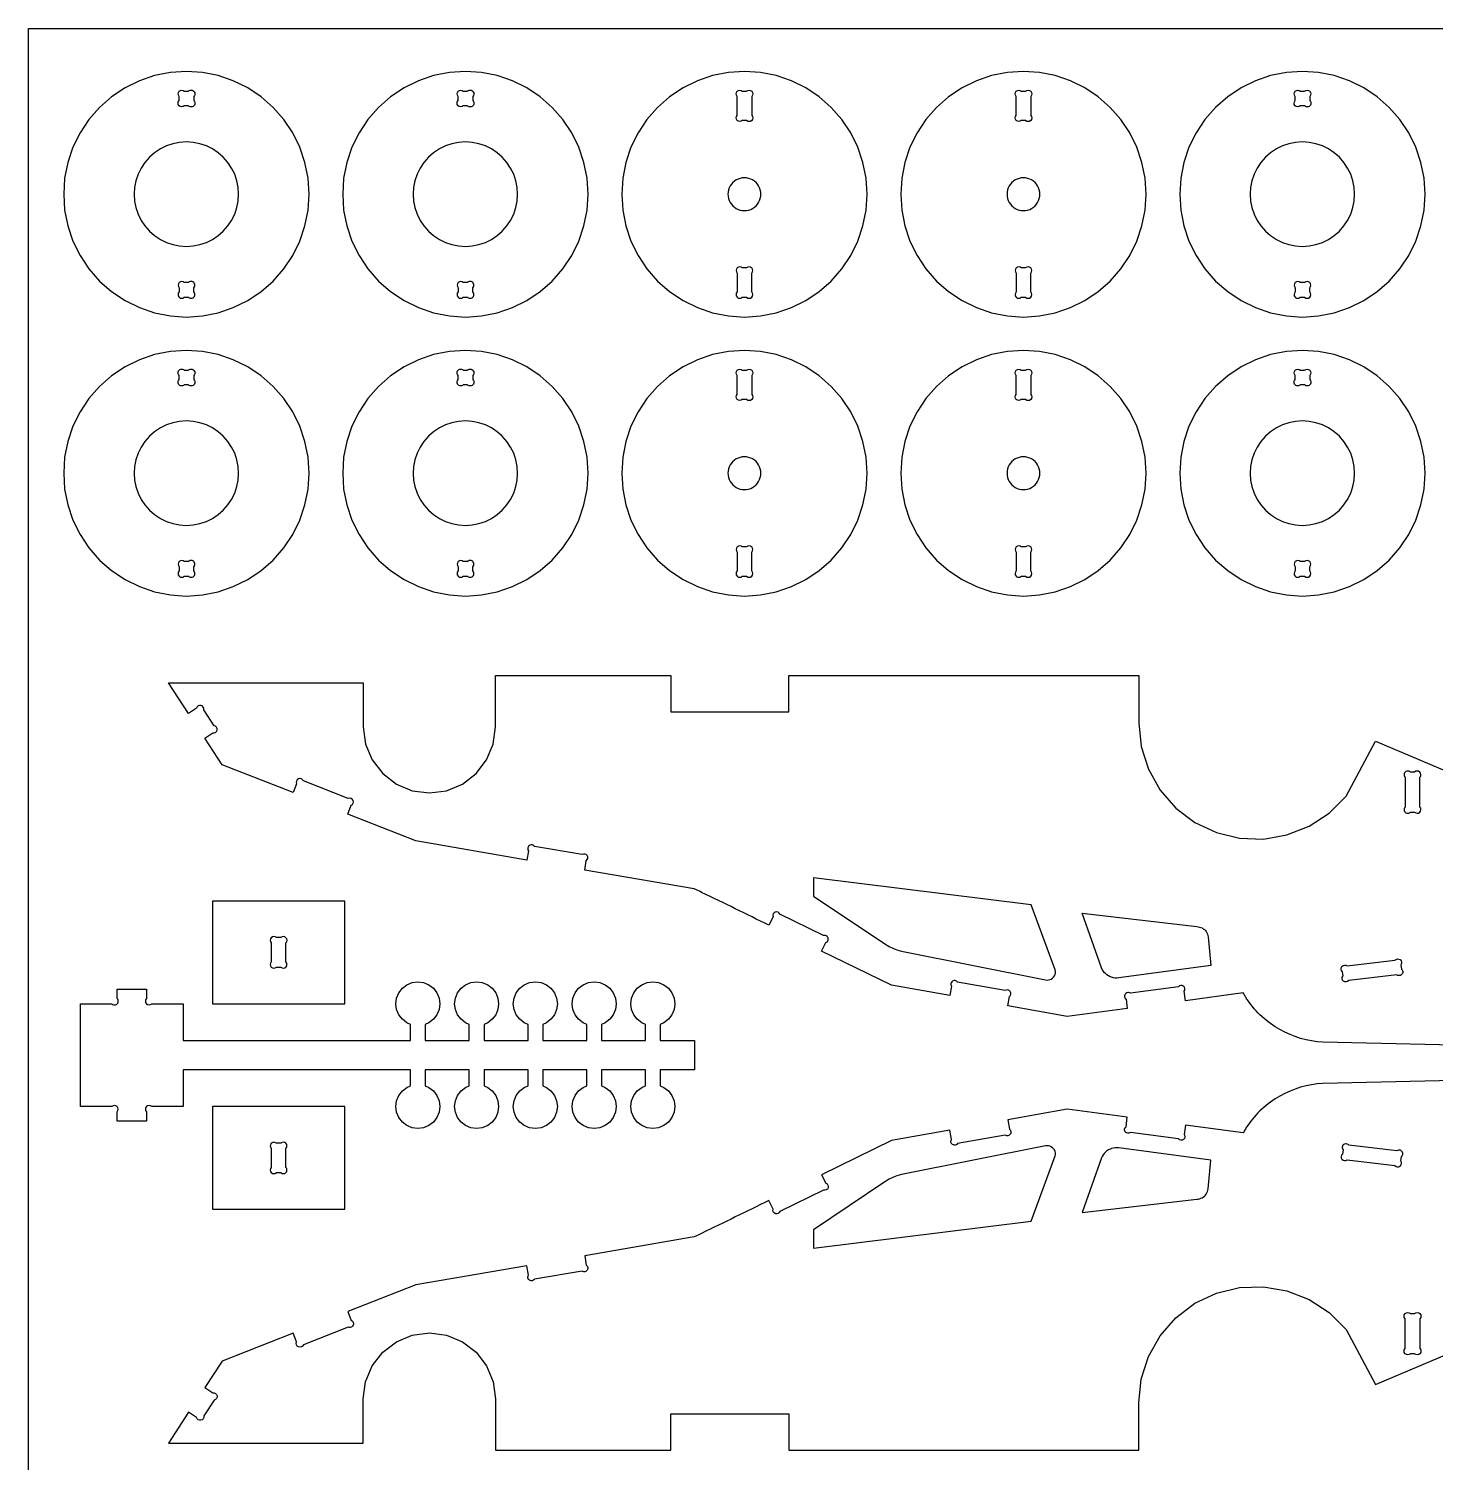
# Model space of a CAD drawing. Extents: x -1526 to 331, y -1653 to 928.
# Drawn here: x -1526 to -373, y -247 to 928 of the extents above; entities that cross this region are included whole.
import ezdxf

# ---------------------------------------------------------------- set-up
doc = ezdxf.new("R2010")
doc.units = 0
doc.header["$MEASUREMENT"] = 0
doc.layers.get('0').update_dxf_attribs({"linetype": 'CONTINUOUS'})
doc.layers.add('ENGRAVE', color=1, linetype='CONTINUOUS')
doc.layers.add('LAYER_1', color=18, linetype='CONTINUOUS')

msp = doc.modelspace()

# ---------------------------------------------------------------- linework, layer by layer
msp.add_lwpolyline([(-1525.6, -1653.1), (-1525.6, 927.8), (331.1, 927.8), (331.1, -1653.1)], close=True)
at = {"layer": 'ENGRAVE'}
for points in [[(-882.6, 232.1), (-882.6, 217), (-824.1, 177.9), (-820.6, 175.8), (-816.9, 174), (-814.3, 173), (-810.4, 171.9), (-692.5, 148.4), (-691.2, 148.2), (-690, 148.3), (-688.8, 148.6), (-687.7, 149.1), (-686.7, 149.8), (-685.8, 150.7), (-685.1, 151.7), (-684.6, 152.9), (-684.4, 154.1), (-684.4, 155.3), (-684.6, 156.6), (-704.3, 210)], [(-645.2, 155.7), (-646, 156.9), (-646.6, 158.2), (-662.3, 203.1), (-568.6, 192), (-567.4, 191.9), (-566.3, 191.7), (-565.2, 191.4), (-564.2, 190.9), (-563.2, 190.3), (-562.3, 189.6), (-561.5, 188.8), (-560.8, 187.9), (-560.2, 186.9), (-559.8, 185.8), (-559.5, 184.7), (-559.3, 183.6), (-556.9, 160.1), (-632.5, 150), (-633.9, 149.9), (-635.4, 149.9), (-636.8, 150.1), (-638.3, 150.5), (-639.6, 151), (-640.9, 151.7), (-642.2, 152.5), (-643.3, 153.5), (-644.3, 154.5)], [(-882.6, -71.4), (-704.3, -49.2), (-684.6, 4.2), (-684.4, 5.4), (-684.4, 6.7), (-684.6, 7.9), (-685.1, 9), (-685.8, 10), (-686.7, 10.9), (-687.7, 11.6), (-688.8, 12.2), (-690, 12.5), (-691.2, 12.5), (-692.5, 12.4), (-810.4, -11.2), (-814.3, -12.3), (-816.9, -13.3), (-820.6, -15), (-824.1, -17.1), (-882.6, -56.3)], [(-662.3, -42.3), (-568.6, -31.2), (-567.4, -31.2), (-566.3, -31), (-565.2, -30.6), (-564.2, -30.2), (-563.2, -29.6), (-562.3, -28.8), (-561.5, -28), (-560.8, -27.1), (-560.2, -26.1), (-559.8, -25.1), (-559.5, -24), (-559.3, -22.8), (-556.9, 0.6), (-632.5, 10.8), (-633.9, 10.9), (-635.4, 10.8), (-636.8, 10.6), (-638.3, 10.2), (-639.6, 9.7), (-640.9, 9), (-642.2, 8.2), (-643.3, 7.3), (-644.3, 6.2), (-645.2, 5.1), (-646, 3.8), (-646.6, 2.5)]]:
    msp.add_lwpolyline(points, close=True, dxfattribs=at)
at = {"layer": 'LAYER_1'}
for points in [[(-1483.5, 741.8), (-1476.2, 730.9), (-1467.5, 721), (-1457.6, 712.3), (-1446.6, 705), (-1434.8, 699.2), (-1422.4, 695), (-1409.5, 692.4), (-1396.3, 691.5), (-1383.2, 692.4), (-1370.3, 695), (-1357.9, 699.2), (-1346.1, 705), (-1335.1, 712.3), (-1325.2, 721), (-1316.5, 730.9), (-1309.2, 741.8), (-1303.4, 753.6), (-1299.2, 766.1), (-1296.6, 779), (-1295.8, 792.1), (-1296.6, 805.3), (-1299.2, 818.2), (-1303.4, 830.6), (-1309.2, 842.4), (-1316.5, 853.4), (-1325.2, 863.3), (-1335.1, 871.9), (-1346.1, 879.2), (-1357.9, 885.1), (-1370.3, 889.3), (-1383.2, 891.9), (-1396.3, 892.7), (-1409.5, 891.9), (-1422.4, 889.3), (-1434.8, 885.1), (-1446.6, 879.2), (-1457.6, 871.9), (-1467.5, 863.3), (-1476.2, 853.4), (-1483.5, 842.4), (-1489.3, 830.6), (-1493.5, 818.2), (-1496.1, 805.3), (-1496.9, 792.1), (-1496.1, 779), (-1493.5, 766.1), (-1489.3, 753.6)], [(-1254.9, 741.8), (-1247.6, 730.9), (-1238.9, 721), (-1229, 712.3), (-1218, 705), (-1206.2, 699.2), (-1193.8, 695), (-1180.9, 692.4), (-1167.7, 691.5), (-1154.6, 692.4), (-1141.7, 695), (-1129.3, 699.2), (-1117.4, 705), (-1106.5, 712.3), (-1096.6, 721), (-1087.9, 730.9), (-1080.6, 741.8), (-1074.8, 753.6), (-1070.6, 766.1), (-1068, 779), (-1067.2, 792.1), (-1068, 805.3), (-1070.6, 818.2), (-1074.8, 830.6), (-1080.6, 842.4), (-1087.9, 853.4), (-1096.6, 863.3), (-1106.5, 871.9), (-1117.4, 879.2), (-1129.3, 885.1), (-1141.7, 889.3), (-1154.6, 891.9), (-1167.7, 892.7), (-1180.9, 891.9), (-1193.8, 889.3), (-1206.2, 885.1), (-1218, 879.2), (-1229, 871.9), (-1238.9, 863.3), (-1247.6, 853.4), (-1254.9, 842.4), (-1260.7, 830.6), (-1264.9, 818.2), (-1267.5, 805.3), (-1268.3, 792.1), (-1267.5, 779), (-1264.9, 766.1), (-1260.7, 753.6)], [(-1026.3, 741.8), (-1019, 730.9), (-1010.3, 721), (-1000.4, 712.3), (-989.4, 705), (-977.6, 699.2), (-965.2, 695), (-952.3, 692.4), (-939.1, 691.5), (-926, 692.4), (-913.1, 695), (-900.7, 699.2), (-888.8, 705), (-877.9, 712.3), (-868, 721), (-859.3, 730.9), (-852, 741.8), (-846.2, 753.6), (-842, 766.1), (-839.4, 779), (-838.6, 792.1), (-839.4, 805.3), (-842, 818.2), (-846.2, 830.6), (-852, 842.4), (-859.3, 853.4), (-868, 863.3), (-877.9, 871.9), (-888.8, 879.2), (-900.7, 885.1), (-913.1, 889.3), (-926, 891.9), (-939.1, 892.7), (-952.3, 891.9), (-965.2, 889.3), (-977.6, 885.1), (-989.4, 879.2), (-1000.4, 871.9), (-1010.3, 863.3), (-1019, 853.4), (-1026.3, 842.4), (-1032.1, 830.6), (-1036.3, 818.2), (-1038.9, 805.3), (-1039.7, 792.1), (-1038.9, 779), (-1036.3, 766.1), (-1032.1, 753.6)], [(-797.7, 741.8), (-790.4, 730.9), (-781.7, 721), (-771.8, 712.3), (-760.8, 705), (-749, 699.2), (-736.6, 695), (-723.7, 692.4), (-710.5, 691.5), (-697.4, 692.4), (-684.5, 695), (-672.1, 699.2), (-660.2, 705), (-649.3, 712.3), (-639.4, 721), (-630.7, 730.9), (-623.4, 741.8), (-617.6, 753.6), (-613.4, 766.1), (-610.8, 779), (-610, 792.1), (-610.8, 805.3), (-613.4, 818.2), (-617.6, 830.6), (-623.4, 842.4), (-630.7, 853.4), (-639.4, 863.3), (-649.3, 871.9), (-660.2, 879.2), (-672.1, 885.1), (-684.5, 889.3), (-697.4, 891.9), (-710.5, 892.7), (-723.7, 891.9), (-736.6, 889.3), (-749, 885.1), (-760.8, 879.2), (-771.8, 871.9), (-781.7, 863.3), (-790.4, 853.4), (-797.7, 842.4), (-803.5, 830.6), (-807.7, 818.2), (-810.3, 805.3), (-811.1, 792.1), (-810.3, 779), (-807.7, 766.1), (-803.5, 753.6)], [(-569.1, 741.8), (-561.8, 730.9), (-553.1, 721), (-543.2, 712.3), (-532.2, 705), (-520.4, 699.2), (-508, 695), (-495.1, 692.4), (-481.9, 691.5), (-468.8, 692.4), (-455.9, 695), (-443.4, 699.2), (-431.6, 705), (-420.7, 712.3), (-410.8, 721), (-402.1, 730.9), (-394.8, 741.8), (-389, 753.6), (-384.8, 766.1), (-382.2, 779), (-381.4, 792.1), (-382.2, 805.3), (-384.8, 818.2), (-389, 830.6), (-394.8, 842.4), (-402.1, 853.4), (-410.8, 863.3), (-420.7, 871.9), (-431.6, 879.2), (-443.4, 885.1), (-455.9, 889.3), (-468.8, 891.9), (-481.9, 892.7), (-495.1, 891.9), (-508, 889.3), (-520.4, 885.1), (-532.2, 879.2), (-543.2, 871.9), (-553.1, 863.3), (-561.8, 853.4), (-569.1, 842.4), (-574.9, 830.6), (-579.1, 818.2), (-581.7, 805.3), (-582.5, 792.1), (-581.7, 779), (-579.1, 766.1), (-574.9, 753.6)], [(-1435.9, 775.8), (-1433.4, 770.7), (-1430.3, 766.1), (-1426.6, 761.9), (-1422.4, 758.2), (-1417.7, 755.1), (-1412.7, 752.6), (-1407.4, 750.8), (-1401.9, 749.7), (-1396.3, 749.4), (-1390.8, 749.7), (-1385.3, 750.8), (-1380, 752.6), (-1375, 755.1), (-1370.3, 758.2), (-1366.1, 761.9), (-1362.4, 766.1), (-1359.3, 770.7), (-1356.8, 775.8), (-1355, 781.1), (-1353.9, 786.5), (-1353.6, 792.1), (-1353.9, 797.7), (-1355, 803.2), (-1356.8, 808.5), (-1359.3, 813.5), (-1362.4, 818.2), (-1366.1, 822.4), (-1370.3, 826.1), (-1375, 829.2), (-1380, 831.7), (-1385.3, 833.5), (-1390.8, 834.5), (-1396.3, 834.9), (-1401.9, 834.5), (-1407.4, 833.5), (-1412.7, 831.7), (-1417.7, 829.2), (-1422.4, 826.1), (-1426.6, 822.4), (-1430.3, 818.2), (-1433.4, 813.5), (-1435.9, 808.5), (-1437.7, 803.2), (-1438.8, 797.7), (-1439.1, 792.1), (-1438.8, 786.5), (-1437.7, 781.1)], [(-1207.3, 775.8), (-1204.8, 770.7), (-1201.7, 766.1), (-1198, 761.9), (-1193.8, 758.2), (-1189.1, 755.1), (-1184.1, 752.6), (-1178.8, 750.8), (-1173.3, 749.7), (-1167.7, 749.4), (-1162.2, 749.7), (-1156.7, 750.8), (-1151.4, 752.6), (-1146.4, 755.1), (-1141.7, 758.2), (-1137.5, 761.9), (-1133.8, 766.1), (-1130.7, 770.7), (-1128.2, 775.8), (-1126.4, 781.1), (-1125.3, 786.5), (-1125, 792.1), (-1125.3, 797.7), (-1126.4, 803.2), (-1128.2, 808.5), (-1130.7, 813.5), (-1133.8, 818.2), (-1137.5, 822.4), (-1141.7, 826.1), (-1146.4, 829.2), (-1151.4, 831.7), (-1156.7, 833.5), (-1162.2, 834.5), (-1167.7, 834.9), (-1173.3, 834.5), (-1178.8, 833.5), (-1184.1, 831.7), (-1189.1, 829.2), (-1193.8, 826.1), (-1198, 822.4), (-1201.7, 818.2), (-1204.8, 813.5), (-1207.3, 808.5), (-1209.1, 803.2), (-1210.2, 797.7), (-1210.5, 792.1), (-1210.2, 786.5), (-1209.1, 781.1)], [(-521.5, 775.8), (-519, 770.7), (-515.9, 766.1), (-512.2, 761.9), (-508, 758.2), (-503.3, 755.1), (-498.3, 752.6), (-493, 750.8), (-487.5, 749.7), (-481.9, 749.4), (-476.4, 749.7), (-470.9, 750.8), (-465.6, 752.6), (-460.6, 755.1), (-455.9, 758.2), (-451.7, 761.9), (-448, 766.1), (-444.9, 770.7), (-442.4, 775.8), (-440.6, 781.1), (-439.5, 786.5), (-439.2, 792.1), (-439.5, 797.7), (-440.6, 803.2), (-442.4, 808.5), (-444.9, 813.5), (-448, 818.2), (-451.7, 822.4), (-455.9, 826.1), (-460.6, 829.2), (-465.6, 831.7), (-470.9, 833.5), (-476.4, 834.5), (-481.9, 834.9), (-487.5, 834.5), (-493, 833.5), (-498.3, 831.7), (-503.3, 829.2), (-508, 826.1), (-512.2, 822.4), (-515.9, 818.2), (-519, 813.5), (-521.5, 808.5), (-523.3, 803.2), (-524.4, 797.7), (-524.7, 792.1), (-524.4, 786.5), (-523.3, 781.1)], [(-951.6, 787), (-950.8, 785.4), (-949.8, 783.9), (-948.7, 782.6), (-947.3, 781.5), (-945.9, 780.5), (-944.3, 779.7), (-942.6, 779.1), (-940.9, 778.8), (-939.1, 778.7), (-937.4, 778.8), (-935.7, 779.1), (-934, 779.7), (-932.4, 780.5), (-931, 781.5), (-929.6, 782.6), (-928.5, 783.9), (-927.5, 785.4), (-926.7, 787), (-926.2, 788.7), (-925.8, 790.4), (-925.7, 792.1), (-925.8, 793.9), (-926.2, 795.6), (-926.7, 797.3), (-927.5, 798.9), (-928.5, 800.3), (-929.6, 801.6), (-931, 802.8), (-932.4, 803.8), (-934, 804.5), (-935.7, 805.1), (-937.4, 805.5), (-939.1, 805.6), (-940.9, 805.5), (-942.6, 805.1), (-944.3, 804.5), (-945.9, 803.8), (-947.3, 802.8), (-948.7, 801.6), (-949.8, 800.3), (-950.8, 798.9), (-951.6, 797.3), (-952.1, 795.6), (-952.5, 793.9), (-952.6, 792.1), (-952.5, 790.4), (-952.1, 788.7)], [(-723, 787), (-722.2, 785.4), (-721.2, 783.9), (-720.1, 782.6), (-718.7, 781.5), (-717.3, 780.5), (-715.7, 779.7), (-714, 779.1), (-712.3, 778.8), (-710.5, 778.7), (-708.8, 778.8), (-707.1, 779.1), (-705.4, 779.7), (-703.8, 780.5), (-702.4, 781.5), (-701, 782.6), (-699.9, 783.9), (-698.9, 785.4), (-698.1, 787), (-697.6, 788.7), (-697.2, 790.4), (-697.1, 792.1), (-697.2, 793.9), (-697.6, 795.6), (-698.1, 797.3), (-698.9, 798.9), (-699.9, 800.3), (-701, 801.6), (-702.4, 802.8), (-703.8, 803.8), (-705.4, 804.5), (-707.1, 805.1), (-708.8, 805.5), (-710.5, 805.6), (-712.3, 805.5), (-714, 805.1), (-715.7, 804.5), (-717.3, 803.8), (-718.7, 802.8), (-720.1, 801.6), (-721.2, 800.3), (-722.2, 798.9), (-723, 797.3), (-723.5, 795.6), (-723.9, 793.9), (-724, 792.1), (-723.9, 790.4), (-723.5, 788.7)], [(-1483.5, 513.2), (-1476.2, 502.3), (-1467.5, 492.4), (-1457.6, 483.7), (-1446.6, 476.4), (-1434.8, 470.6), (-1422.4, 466.4), (-1409.5, 463.8), (-1396.3, 462.9), (-1383.2, 463.8), (-1370.3, 466.4), (-1357.9, 470.6), (-1346.1, 476.4), (-1335.1, 483.7), (-1325.2, 492.4), (-1316.5, 502.3), (-1309.2, 513.2), (-1303.4, 525), (-1299.2, 537.5), (-1296.6, 550.4), (-1295.8, 563.5), (-1296.6, 576.7), (-1299.2, 589.6), (-1303.4, 602), (-1309.2, 613.8), (-1316.5, 624.8), (-1325.2, 634.7), (-1335.1, 643.3), (-1346.1, 650.6), (-1357.9, 656.5), (-1370.3, 660.7), (-1383.2, 663.3), (-1396.3, 664.1), (-1409.5, 663.3), (-1422.4, 660.7), (-1434.8, 656.5), (-1446.6, 650.6), (-1457.6, 643.3), (-1467.5, 634.7), (-1476.2, 624.8), (-1483.5, 613.8), (-1489.3, 602), (-1493.5, 589.6), (-1496.1, 576.7), (-1496.9, 563.5), (-1496.1, 550.4), (-1493.5, 537.5), (-1489.3, 525)], [(-1254.9, 513.2), (-1247.6, 502.3), (-1238.9, 492.4), (-1229, 483.7), (-1218, 476.4), (-1206.2, 470.6), (-1193.8, 466.4), (-1180.9, 463.8), (-1167.7, 462.9), (-1154.6, 463.8), (-1141.7, 466.4), (-1129.3, 470.6), (-1117.4, 476.4), (-1106.5, 483.7), (-1096.6, 492.4), (-1087.9, 502.3), (-1080.6, 513.2), (-1074.8, 525), (-1070.6, 537.5), (-1068, 550.4), (-1067.2, 563.5), (-1068, 576.7), (-1070.6, 589.6), (-1074.8, 602), (-1080.6, 613.8), (-1087.9, 624.8), (-1096.6, 634.7), (-1106.5, 643.3), (-1117.4, 650.6), (-1129.3, 656.5), (-1141.7, 660.7), (-1154.6, 663.3), (-1167.7, 664.1), (-1180.9, 663.3), (-1193.8, 660.7), (-1206.2, 656.5), (-1218, 650.6), (-1229, 643.3), (-1238.9, 634.7), (-1247.6, 624.8), (-1254.9, 613.8), (-1260.7, 602), (-1264.9, 589.6), (-1267.5, 576.7), (-1268.3, 563.5), (-1267.5, 550.4), (-1264.9, 537.5), (-1260.7, 525)], [(-1026.3, 513.2), (-1019, 502.3), (-1010.3, 492.4), (-1000.4, 483.7), (-989.4, 476.4), (-977.6, 470.6), (-965.2, 466.4), (-952.3, 463.8), (-939.1, 462.9), (-926, 463.8), (-913.1, 466.4), (-900.7, 470.6), (-888.8, 476.4), (-877.9, 483.7), (-868, 492.4), (-859.3, 502.3), (-852, 513.2), (-846.2, 525), (-842, 537.5), (-839.4, 550.4), (-838.6, 563.5), (-839.4, 576.7), (-842, 589.6), (-846.2, 602), (-852, 613.8), (-859.3, 624.8), (-868, 634.7), (-877.9, 643.3), (-888.8, 650.6), (-900.7, 656.5), (-913.1, 660.7), (-926, 663.3), (-939.1, 664.1), (-952.3, 663.3), (-965.2, 660.7), (-977.6, 656.5), (-989.4, 650.6), (-1000.4, 643.3), (-1010.3, 634.7), (-1019, 624.8), (-1026.3, 613.8), (-1032.1, 602), (-1036.3, 589.6), (-1038.9, 576.7), (-1039.7, 563.5), (-1038.9, 550.4), (-1036.3, 537.5), (-1032.1, 525)], [(-790.4, 502.3), (-781.7, 492.4), (-771.8, 483.7), (-760.8, 476.4), (-749, 470.6), (-736.6, 466.4), (-723.7, 463.8), (-710.5, 462.9), (-697.4, 463.8), (-684.5, 466.4), (-672.1, 470.6), (-660.2, 476.4), (-649.3, 483.7), (-639.4, 492.4), (-630.7, 502.3), (-623.4, 513.2), (-617.6, 525), (-613.4, 537.5), (-610.8, 550.4), (-610, 563.5), (-610.8, 576.7), (-613.4, 589.6), (-617.6, 602), (-623.4, 613.8), (-630.7, 624.8), (-639.4, 634.7), (-649.3, 643.3), (-660.2, 650.6), (-672.1, 656.5), (-684.5, 660.7), (-697.4, 663.3), (-710.5, 664.1), (-723.7, 663.3), (-736.6, 660.7), (-749, 656.5), (-760.8, 650.6), (-771.8, 643.3), (-781.7, 634.7), (-790.4, 624.8), (-797.7, 613.8), (-803.5, 602), (-807.7, 589.6), (-810.3, 576.7), (-811.1, 563.5), (-810.3, 550.4), (-807.7, 537.5), (-803.5, 525), (-797.7, 513.2)], [(-561.8, 502.3), (-553.1, 492.4), (-543.2, 483.7), (-532.2, 476.4), (-520.4, 470.6), (-508, 466.4), (-495.1, 463.8), (-481.9, 462.9), (-468.8, 463.8), (-455.9, 466.4), (-443.4, 470.6), (-431.6, 476.4), (-420.7, 483.7), (-410.8, 492.4), (-402.1, 502.3), (-394.8, 513.2), (-389, 525), (-384.8, 537.5), (-382.2, 550.4), (-381.4, 563.5), (-382.2, 576.7), (-384.8, 589.6), (-389, 602), (-394.8, 613.8), (-402.1, 624.8), (-410.8, 634.7), (-420.7, 643.3), (-431.6, 650.6), (-443.4, 656.5), (-455.9, 660.7), (-468.8, 663.3), (-481.9, 664.1), (-495.1, 663.3), (-508, 660.7), (-520.4, 656.5), (-532.2, 650.6), (-543.2, 643.3), (-553.1, 634.7), (-561.8, 624.8), (-569.1, 613.8), (-574.9, 602), (-579.1, 589.6), (-581.7, 576.7), (-582.5, 563.5), (-581.7, 550.4), (-579.1, 537.5), (-574.9, 525), (-569.1, 513.2)], [(-1435.9, 547.2), (-1433.4, 542.1), (-1430.3, 537.5), (-1426.6, 533.3), (-1422.4, 529.6), (-1417.7, 526.5), (-1412.7, 524), (-1407.4, 522.2), (-1401.9, 521.1), (-1396.3, 520.8), (-1390.8, 521.1), (-1385.3, 522.2), (-1380, 524), (-1375, 526.5), (-1370.3, 529.6), (-1366.1, 533.3), (-1362.4, 537.5), (-1359.3, 542.1), (-1356.8, 547.2), (-1355, 552.5), (-1353.9, 557.9), (-1353.6, 563.5), (-1353.9, 569.1), (-1355, 574.6), (-1356.8, 579.9), (-1359.3, 584.9), (-1362.4, 589.6), (-1366.1, 593.8), (-1370.3, 597.5), (-1375, 600.6), (-1380, 603.1), (-1385.3, 604.8), (-1390.8, 605.9), (-1396.3, 606.3), (-1401.9, 605.9), (-1407.4, 604.8), (-1412.7, 603.1), (-1417.7, 600.6), (-1422.4, 597.5), (-1426.6, 593.8), (-1430.3, 589.6), (-1433.4, 584.9), (-1435.9, 579.9), (-1437.7, 574.6), (-1438.8, 569.1), (-1439.1, 563.5), (-1438.8, 557.9), (-1437.7, 552.5)], [(-1207.3, 547.2), (-1204.8, 542.1), (-1201.7, 537.5), (-1198, 533.3), (-1193.8, 529.6), (-1189.1, 526.5), (-1184.1, 524), (-1178.8, 522.2), (-1173.3, 521.1), (-1167.7, 520.8), (-1162.2, 521.1), (-1156.7, 522.2), (-1151.4, 524), (-1146.4, 526.5), (-1141.7, 529.6), (-1137.5, 533.3), (-1133.8, 537.5), (-1130.7, 542.1), (-1128.2, 547.2), (-1126.4, 552.5), (-1125.3, 557.9), (-1125, 563.5), (-1125.3, 569.1), (-1126.4, 574.6), (-1128.2, 579.9), (-1130.7, 584.9), (-1133.8, 589.6), (-1137.5, 593.8), (-1141.7, 597.5), (-1146.4, 600.6), (-1151.4, 603.1), (-1156.7, 604.8), (-1162.2, 605.9), (-1167.7, 606.3), (-1173.3, 605.9), (-1178.8, 604.8), (-1184.1, 603.1), (-1189.1, 600.6), (-1193.8, 597.5), (-1198, 593.8), (-1201.7, 589.6), (-1204.8, 584.9), (-1207.3, 579.9), (-1209.1, 574.6), (-1210.2, 569.1), (-1210.5, 563.5), (-1210.2, 557.9), (-1209.1, 552.5)], [(-519, 542.1), (-515.9, 537.5), (-512.2, 533.3), (-508, 529.6), (-503.3, 526.5), (-498.3, 524), (-493, 522.2), (-487.5, 521.1), (-481.9, 520.8), (-476.4, 521.1), (-470.9, 522.2), (-465.6, 524), (-460.6, 526.5), (-455.9, 529.6), (-451.7, 533.3), (-448, 537.5), (-444.9, 542.1), (-442.4, 547.2), (-440.6, 552.5), (-439.5, 557.9), (-439.2, 563.5), (-439.5, 569.1), (-440.6, 574.6), (-442.4, 579.9), (-444.9, 584.9), (-448, 589.6), (-451.7, 593.8), (-455.9, 597.5), (-460.6, 600.6), (-465.6, 603.1), (-470.9, 604.8), (-476.4, 605.9), (-481.9, 606.3), (-487.5, 605.9), (-493, 604.8), (-498.3, 603.1), (-503.3, 600.6), (-508, 597.5), (-512.2, 593.8), (-515.9, 589.6), (-519, 584.9), (-521.5, 579.9), (-523.3, 574.6), (-524.4, 569.1), (-524.7, 563.5), (-524.4, 557.9), (-523.3, 552.5), (-521.5, 547.2)], [(-950.8, 556.8), (-949.8, 555.3), (-948.7, 554), (-947.3, 552.9), (-945.9, 551.9), (-944.3, 551.1), (-942.6, 550.5), (-940.9, 550.2), (-939.1, 550.1), (-937.4, 550.2), (-935.7, 550.5), (-934, 551.1), (-932.4, 551.9), (-931, 552.9), (-929.6, 554), (-928.5, 555.3), (-927.5, 556.8), (-926.7, 558.4), (-926.2, 560.1), (-925.8, 561.8), (-925.7, 563.5), (-925.8, 565.3), (-926.2, 567), (-926.7, 568.7), (-927.5, 570.3), (-928.5, 571.7), (-929.6, 573), (-931, 574.2), (-932.4, 575.2), (-934, 575.9), (-935.7, 576.5), (-937.4, 576.9), (-939.1, 577), (-940.9, 576.9), (-942.6, 576.5), (-944.3, 575.9), (-945.9, 575.2), (-947.3, 574.2), (-948.7, 573), (-949.8, 571.7), (-950.8, 570.3), (-951.6, 568.7), (-952.1, 567), (-952.5, 565.3), (-952.6, 563.5), (-952.5, 561.8), (-952.1, 560.1), (-951.6, 558.4)], [(-722.2, 556.8), (-721.2, 555.3), (-720.1, 554), (-718.7, 552.9), (-717.3, 551.9), (-715.7, 551.1), (-714, 550.5), (-712.3, 550.2), (-710.5, 550.1), (-708.8, 550.2), (-707.1, 550.5), (-705.4, 551.1), (-703.8, 551.9), (-702.4, 552.9), (-701, 554), (-699.9, 555.3), (-698.9, 556.8), (-698.1, 558.4), (-697.6, 560.1), (-697.2, 561.8), (-697.1, 563.5), (-697.2, 565.3), (-697.6, 567), (-698.1, 568.7), (-698.9, 570.3), (-699.9, 571.7), (-701, 573), (-702.4, 574.2), (-703.8, 575.2), (-705.4, 575.9), (-707.1, 576.5), (-708.8, 576.9), (-710.5, 577), (-712.3, 576.9), (-714, 576.5), (-715.7, 575.9), (-717.3, 575.2), (-718.7, 574.2), (-720.1, 573), (-721.2, 571.7), (-722.2, 570.3), (-723, 568.7), (-723.5, 567), (-723.9, 565.3), (-724, 563.5), (-723.9, 561.8), (-723.5, 560.1), (-723, 558.4)], [(-1374.9, 128.8), (-1266.6, 128.8), (-1266.6, 213), (-1374.9, 213)], [(-1374.9, 44.6), (-1374.9, -39.6), (-1266.6, -39.6), (-1266.6, 44.6)]]:
    msp.add_lwpolyline(points, close=True, dxfattribs=at)
for points in [[(-1390.3, 872.3), (-1390.3, 868.8, -1), (-1394.6, 864.5), (-1398.1, 864.5, -1), (-1402.3, 868.8), (-1402.3, 872.3, -1), (-1398.1, 876.5), (-1394.6, 876.5, -1)], [(-1166, 864.5), (-1169.5, 864.5, -1), (-1173.7, 868.8), (-1173.7, 872.3, -1), (-1169.5, 876.5), (-1166, 876.5, -1), (-1161.7, 872.3), (-1161.7, 868.8, -1)], [(-945.1, 856.7), (-945.1, 872.3, -1), (-940.9, 876.5), (-937.4, 876.5, -1), (-933.1, 872.3), (-933.1, 856.7, -1), (-937.4, 852.5), (-940.9, 852.5, -1)], [(-716.5, 856.7), (-716.5, 872.3, -1), (-712.3, 876.5), (-708.8, 876.5, -1), (-704.5, 872.3), (-704.5, 856.7, -1), (-708.8, 852.5), (-712.3, 852.5, -1)], [(-483.7, 876.5), (-480.2, 876.5, -1), (-475.9, 872.3), (-475.9, 868.8, -1), (-480.2, 864.5), (-483.7, 864.5, -1), (-487.9, 868.8), (-487.9, 872.3, -1)], [(-937.4, 731.7), (-940.9, 731.7, 1), (-945.1, 727.5), (-945.1, 712, 1), (-940.9, 707.7), (-937.4, 707.7, 1), (-933.1, 712), (-933.1, 727.5, 1)], [(-708.8, 731.7), (-712.3, 731.7, 1), (-716.5, 727.5), (-716.5, 712, 1), (-712.3, 707.7), (-708.8, 707.7, 1), (-704.5, 712), (-704.5, 727.5, 1)], [(-1394.6, 719.7), (-1398.1, 719.7, 1), (-1402.3, 715.5), (-1402.3, 712, 1), (-1398.1, 707.7), (-1394.6, 707.7, 1), (-1390.3, 712), (-1390.3, 715.5, 1)], [(-1166, 719.7), (-1169.5, 719.7, 1), (-1173.7, 715.5), (-1173.7, 712, 1), (-1169.5, 707.7), (-1166, 707.7, 1), (-1161.7, 712), (-1161.7, 715.5, 1)], [(-475.9, 712), (-475.9, 715.5, 1), (-480.2, 719.7), (-483.7, 719.7, 1), (-487.9, 715.5), (-487.9, 712, 1), (-483.7, 707.7), (-480.2, 707.7, 1)], [(-1398.1, 647.9), (-1394.6, 647.9, -1), (-1390.3, 643.7), (-1390.3, 640.2, -1), (-1394.6, 635.9), (-1398.1, 635.9, -1), (-1402.3, 640.2), (-1402.3, 643.7, -1)], [(-1169.5, 647.9), (-1166, 647.9, -1), (-1161.7, 643.7), (-1161.7, 640.2, -1), (-1166, 635.9), (-1169.5, 635.9, -1), (-1173.7, 640.2), (-1173.7, 643.7, -1)], [(-945.1, 628.1), (-945.1, 643.7, -1), (-940.9, 647.9), (-937.4, 647.9, -1), (-933.1, 643.7), (-933.1, 628.1, -1), (-937.4, 623.9), (-940.9, 623.9, -1)], [(-712.3, 647.9), (-708.8, 647.9, -1), (-704.5, 643.7), (-704.5, 628.1, -1), (-708.8, 623.9), (-712.3, 623.9, -1), (-716.5, 628.1), (-716.5, 643.7, -1)], [(-480.2, 635.9), (-483.7, 635.9, -1), (-487.9, 640.2), (-487.9, 643.7, -1), (-483.7, 647.9), (-480.2, 647.9, -1), (-475.9, 643.7), (-475.9, 640.2, -1)], [(-933.1, 483.4), (-933.1, 498.9, 1), (-937.4, 503.1), (-940.9, 503.1, 1), (-945.1, 498.9), (-945.1, 483.4, 1), (-940.9, 479.1), (-937.4, 479.1, 1)], [(-708.8, 503.1), (-712.3, 503.1, 1), (-716.5, 498.9), (-716.5, 483.4, 1), (-712.3, 479.1), (-708.8, 479.1, 1), (-704.5, 483.4), (-704.5, 498.9, 1)], [(-1394.6, 491.1), (-1398.1, 491.1, 1), (-1402.3, 486.9), (-1402.3, 483.4, 1), (-1398.1, 479.1), (-1394.6, 479.1, 1), (-1390.3, 483.4), (-1390.3, 486.9, 1)], [(-1166, 491.1), (-1169.5, 491.1, 1), (-1173.7, 486.9), (-1173.7, 483.4, 1), (-1169.5, 479.1), (-1166, 479.1, 1), (-1161.7, 483.4), (-1161.7, 486.9, 1)], [(-475.9, 483.4), (-475.9, 486.9, 1), (-480.2, 491.1), (-483.7, 491.1, 1), (-487.9, 486.9), (-487.9, 483.4, 1), (-483.7, 479.1), (-480.2, 479.1, 1)], [(-385.7, 290), (-385.7, 314.4, 1), (-390, 318.6), (-393.5, 318.6, 1), (-397.8, 314.4), (-397.8, 290, 1), (-393.5, 285.8), (-390, 285.8, 1)], [(-1326.8, 178.7), (-1326.8, 163.1, 1), (-1322.6, 158.9), (-1319, 158.9, 1), (-1314.8, 163.1), (-1314.8, 178.7, 1), (-1319, 183), (-1322.6, 183, 1)], [(-445.4, 159.8), (-406.1, 164.4, -1), (-401.3, 160.7), (-400.9, 157.2, -1), (-404.7, 152.5), (-444, 147.8, -1), (-448.7, 151.6), (-449.1, 155.1, -1)], [(-1453.1, 32.6), (-1453.1, 40.3, 1), (-1457.4, 44.6), (-1483.2, 44.6), (-1483.2, 128.8), (-1457.4, 128.8, 1), (-1453.1, 133.1), (-1453.1, 140.8), (-1429.1, 140.8), (-1429.1, 133.1, 1), (-1424.8, 128.8), (-1399, 128.8), (-1399, 98.7), (-1212.7, 98.7), (-1212.7, 111.9), (-1215.7, 113.2), (-1219.4, 116.1), (-1222.3, 119.8), (-1224.1, 124.1), (-1224.7, 128.8), (-1224.1, 133.5), (-1222.3, 137.8), (-1219.4, 141.6), (-1215.7, 144.4), (-1211.4, 146.2), (-1206.7, 146.9), (-1202, 146.2), (-1197.7, 144.4), (-1193.9, 141.6), (-1191.1, 137.8), (-1189.2, 133.5), (-1188.6, 128.8), (-1189.2, 124.1), (-1191.1, 119.8), (-1193.9, 116.1), (-1197.7, 113.2), (-1200.7, 111.9), (-1200.7, 98.7), (-1164.6, 98.7), (-1164.6, 111.9), (-1167.6, 113.2), (-1171.3, 116.1), (-1174.2, 119.8), (-1176, 124.1), (-1176.6, 128.8), (-1176, 133.5), (-1174.2, 137.8), (-1171.3, 141.6), (-1167.6, 144.4), (-1163.2, 146.2), (-1158.6, 146.9), (-1153.9, 146.2), (-1149.5, 144.4), (-1145.8, 141.6), (-1142.9, 137.8), (-1141.1, 133.5), (-1140.5, 128.8), (-1141.1, 124.1), (-1142.9, 119.8), (-1145.8, 116.1), (-1149.5, 113.2), (-1152.5, 111.9), (-1152.5, 98.7), (-1116.4, 98.7), (-1116.4, 111.9), (-1119.5, 113.2), (-1123.2, 116.1), (-1126.1, 119.8), (-1127.9, 124.1), (-1128.5, 128.8), (-1127.9, 133.5), (-1126.1, 137.8), (-1123.2, 141.6), (-1119.5, 144.4), (-1115.1, 146.2), (-1110.4, 146.9), (-1105.8, 146.2), (-1101.4, 144.4), (-1097.7, 141.6), (-1094.8, 137.8), (-1093, 133.5), (-1092.4, 128.8), (-1093, 124.1), (-1094.8, 119.8), (-1097.7, 116.1), (-1101.4, 113.2), (-1104.4, 111.9), (-1104.4, 98.7), (-1068.3, 98.7), (-1068.3, 111.9), (-1071.3, 113.2), (-1075.1, 116.1), (-1077.9, 119.8), (-1079.7, 124.1), (-1080.3, 128.8), (-1079.7, 133.5), (-1077.9, 137.8), (-1075.1, 141.6), (-1071.3, 144.4), (-1067, 146.2), (-1062.3, 146.9), (-1057.6, 146.2), (-1053.3, 144.4), (-1049.5, 141.6), (-1046.7, 137.8), (-1044.9, 133.5), (-1044.3, 128.8), (-1044.9, 124.1), (-1046.7, 119.8), (-1049.5, 116.1), (-1053.3, 113.2), (-1056.3, 111.9), (-1056.3, 98.7), (-1020.2, 98.7), (-1020.2, 111.9), (-1023.2, 113.2), (-1026.9, 116.1), (-1029.8, 119.8), (-1031.6, 124.1), (-1032.2, 128.8), (-1031.6, 133.5), (-1029.8, 137.8), (-1026.9, 141.6), (-1023.2, 144.4), (-1018.8, 146.2), (-1014.2, 146.9), (-1009.5, 146.2), (-1005.2, 144.4), (-1001.4, 141.6), (-998.5, 137.8), (-996.7, 133.5), (-996.1, 128.8), (-996.7, 124.1), (-998.5, 119.8), (-1001.4, 116.1), (-1005.2, 113.2), (-1008.2, 111.9), (-1008.2, 98.7), (-980, 98.7), (-980, 74.7), (-1008.2, 74.7), (-1008.2, 61.5), (-1005.2, 60.2), (-1001.4, 57.4), (-998.5, 53.6), (-996.7, 49.3), (-996.1, 44.6), (-996.7, 39.9), (-998.5, 35.6), (-1001.4, 31.8), (-1005.2, 29), (-1009.5, 27.2), (-1014.2, 26.5), (-1018.8, 27.2), (-1023.2, 29), (-1026.9, 31.8), (-1029.8, 35.6), (-1031.6, 39.9), (-1032.2, 44.6), (-1031.6, 49.3), (-1029.8, 53.6), (-1026.9, 57.4), (-1023.2, 60.2), (-1020.2, 61.5), (-1020.2, 74.7), (-1056.3, 74.7), (-1056.3, 61.5), (-1053.3, 60.2), (-1049.5, 57.4), (-1046.7, 53.6), (-1044.9, 49.3), (-1044.3, 44.6), (-1044.9, 39.9), (-1046.7, 35.6), (-1049.5, 31.8), (-1053.3, 29), (-1057.6, 27.2), (-1062.3, 26.5), (-1067, 27.2), (-1071.3, 29), (-1075.1, 31.8), (-1077.9, 35.6), (-1079.7, 39.9), (-1080.3, 44.6), (-1079.7, 49.3), (-1077.9, 53.6), (-1075.1, 57.4), (-1071.3, 60.2), (-1068.3, 61.5), (-1068.3, 74.7), (-1104.4, 74.7), (-1104.4, 61.5), (-1101.4, 60.2), (-1097.7, 57.4), (-1094.8, 53.6), (-1093, 49.3), (-1092.4, 44.6), (-1093, 39.9), (-1094.8, 35.6), (-1097.7, 31.8), (-1101.4, 29), (-1105.8, 27.2), (-1110.4, 26.5), (-1115.1, 27.2), (-1119.5, 29), (-1123.2, 31.8), (-1126.1, 35.6), (-1127.9, 39.9), (-1128.5, 44.6), (-1127.9, 49.3), (-1126.1, 53.6), (-1123.2, 57.4), (-1119.5, 60.2), (-1116.4, 61.5), (-1116.4, 74.7), (-1152.5, 74.7), (-1152.5, 61.5), (-1149.5, 60.2), (-1145.8, 57.4), (-1142.9, 53.6), (-1141.1, 49.3), (-1140.5, 44.6), (-1141.1, 39.9), (-1142.9, 35.6), (-1145.8, 31.8), (-1149.5, 29), (-1153.9, 27.2), (-1158.6, 26.5), (-1163.2, 27.2), (-1167.6, 29), (-1171.3, 31.8), (-1174.2, 35.6), (-1176, 39.9), (-1176.6, 44.6), (-1176, 49.3), (-1174.2, 53.6), (-1171.3, 57.4), (-1167.6, 60.2), (-1164.6, 61.5), (-1164.6, 74.7), (-1200.7, 74.7), (-1200.7, 61.5), (-1197.7, 60.2), (-1193.9, 57.4), (-1191.1, 53.6), (-1189.2, 49.3), (-1188.6, 44.6), (-1189.2, 39.9), (-1191.1, 35.6), (-1193.9, 31.8), (-1197.7, 29), (-1202, 27.2), (-1206.7, 26.5), (-1211.4, 27.2), (-1215.7, 29), (-1219.4, 31.8), (-1222.3, 35.6), (-1224.1, 39.9), (-1224.7, 44.6), (-1224.1, 49.3), (-1222.3, 53.6), (-1219.4, 57.4), (-1215.7, 60.2), (-1212.7, 61.5), (-1212.7, 74.7), (-1399, 74.7), (-1399, 44.6), (-1424.8, 44.6, 1), (-1429.1, 40.3), (-1429.1, 32.6)], [(-1319, 14.5), (-1322.6, 14.5, 1), (-1326.8, 10.3), (-1326.8, -5.3, 1), (-1322.6, -9.5), (-1319, -9.5, 1), (-1314.8, -5.3), (-1314.8, 10.3, 1)], [(-445.4, 1), (-406.1, -3.7, 1), (-401.3, 0.1), (-400.9, 3.6, 1), (-404.7, 8.3), (-444, 12.9, 1), (-448.7, 9.2), (-449.1, 5.7, 1)], [(-397.8, -153.6), (-397.8, -129.3, -1), (-393.5, -125), (-390, -125, -1), (-385.7, -129.3), (-385.7, -153.6, -1), (-390, -157.9), (-393.5, -157.9, -1)]]:
    msp.add_lwpolyline(points, format="xyb", close=True, dxfattribs=at)
for points in [[(-250.3, 92.4), (-465.3, 97.3, -0.114036), (-500.4, 107.6, -0.115553), (-527, 132, -0.015689), (-528.8, 134.8, 0.005229), (-530.5, 137.7), (-577.8, 131.3), (-578.8, 139, 1), (-583.6, 142.7), (-622.9, 137.4, 1), (-626.5, 132.6), (-625.5, 124.9), (-674.6, 118.3), (-723.4, 127), (-722, 134.7, 1), (-725.5, 139.6), (-764.5, 146.6, 1), (-769.4, 143.1), (-770.8, 135.5), (-818.7, 144), (-875.9, 172), (-872.5, 179, 1), (-874.4, 184.7), (-910, 202.1, 1), (-915.7, 200.1), (-919.1, 193.2, -0.000989), (-946.6, 206.7, 0.002966), (-974.2, 220.1, -0.003154), (-979, 222.4, 0.038717), (-980.3, 222.9), (-1070, 238.4), (-1068.7, 246, 1), (-1072.2, 251), (-1111.2, 257.7, 1), (-1116.1, 254.2), (-1117.4, 246.5), (-1208.4, 262.2), (-1264.1, 284.1), (-1261.3, 291.4, 1), (-1263.7, 296.9), (-1300.5, 311.4, 1), (-1306.1, 309), (-1308.9, 301.8), (-1367, 324.6), (-1381.3, 346.5), (-1374.8, 350.7, 1), (-1373.6, 356.6), (-1382.1, 369.7, 1), (-1388, 370.9), (-1394.5, 366.6), (-1411, 391.9), (-1251.4, 391.9), (-1251.4, 355.6), (-1249.5, 341.6), (-1244.1, 328.6), (-1235.5, 317.4), (-1224.3, 308.8), (-1211.3, 303.4), (-1197.3, 301.6), (-1183.3, 303.4), (-1170.2, 308.8), (-1159, 317.4), (-1150.4, 328.6), (-1145, 341.6), (-1143.2, 355.6), (-1143.2, 397.8), (-999.4, 397.8), (-999.4, 368), (-902.7, 368), (-902.7, 397.8), (-616.1, 397.8), (-616.1, 359.1), (-614.1, 339.6), (-608.1, 321), (-598.5, 303.9), (-585.7, 289.2), (-570.1, 277.4), (-552.4, 269), (-533.4, 264.4), (-513.8, 263.7), (-494.6, 267.1), (-476.4, 274.2), (-460, 285), (-446.2, 298.8), (-422, 343.9), (-269.1, 279.2)], [(-250.3, 68.3), (-465.3, 63.5, 0.114036), (-500.4, 53.2, 0.115553), (-527, 28.8, 0.015689), (-528.8, 25.9, -0.005229), (-530.5, 23.1), (-577.8, 29.4), (-578.8, 21.7, -1), (-583.6, 18.1), (-622.9, 23.4, -1), (-626.5, 28.1), (-625.5, 35.9), (-674.6, 42.5), (-723.4, 33.7), (-722, 26.1, -1), (-725.5, 21.2), (-764.5, 14.2, -1), (-769.4, 17.6), (-770.8, 25.3), (-818.7, 16.7), (-875.9, -11.3), (-872.5, -18.2, -1), (-874.4, -23.9), (-910, -41.3, -1), (-915.7, -39.4), (-919.1, -32.4, 0.000989), (-946.6, -45.9, -0.002966), (-974.2, -59.3, 0.003154), (-979, -61.7, -0.038717), (-980.3, -62.2), (-1070, -77.6), (-1068.7, -85.3, -1), (-1072.2, -90.2), (-1111.2, -96.9, -1), (-1116.1, -93.5), (-1117.4, -85.8), (-1208.4, -101.5), (-1264.1, -123.4), (-1261.3, -130.6, -1), (-1263.7, -136.1), (-1300.5, -150.7, -1), (-1306.1, -148.3), (-1308.9, -141), (-1367, -163.9), (-1381.3, -185.7), (-1374.8, -190, -1), (-1373.6, -195.9), (-1382.1, -208.9, -1), (-1388, -210.1), (-1394.5, -205.9), (-1411, -231.1), (-1251.4, -231.1), (-1251.4, -194.9), (-1249.5, -180.9), (-1244.1, -167.8), (-1235.5, -156.6), (-1224.3, -148.1), (-1211.3, -142.6), (-1197.3, -140.8), (-1183.3, -142.6), (-1170.2, -148.1), (-1159, -156.6), (-1150.4, -167.8), (-1145, -180.9), (-1143.2, -194.9), (-1143.2, -237), (-999.4, -237), (-999.4, -207.2), (-902.7, -207.2), (-902.7, -237), (-616.1, -237), (-616.1, -198.3), (-614.1, -178.9), (-608.1, -160.2), (-598.5, -143.2), (-585.7, -128.4), (-570.1, -116.6), (-552.4, -108.3), (-533.4, -103.6), (-513.8, -103), (-494.6, -106.3), (-476.4, -113.5), (-460, -124.2), (-446.2, -138.1), (-422, -183.1), (-269.1, -118.4)]]:
    msp.add_lwpolyline(points, format="xyb", dxfattribs=at)

doc.saveas('drawing.dxf')
